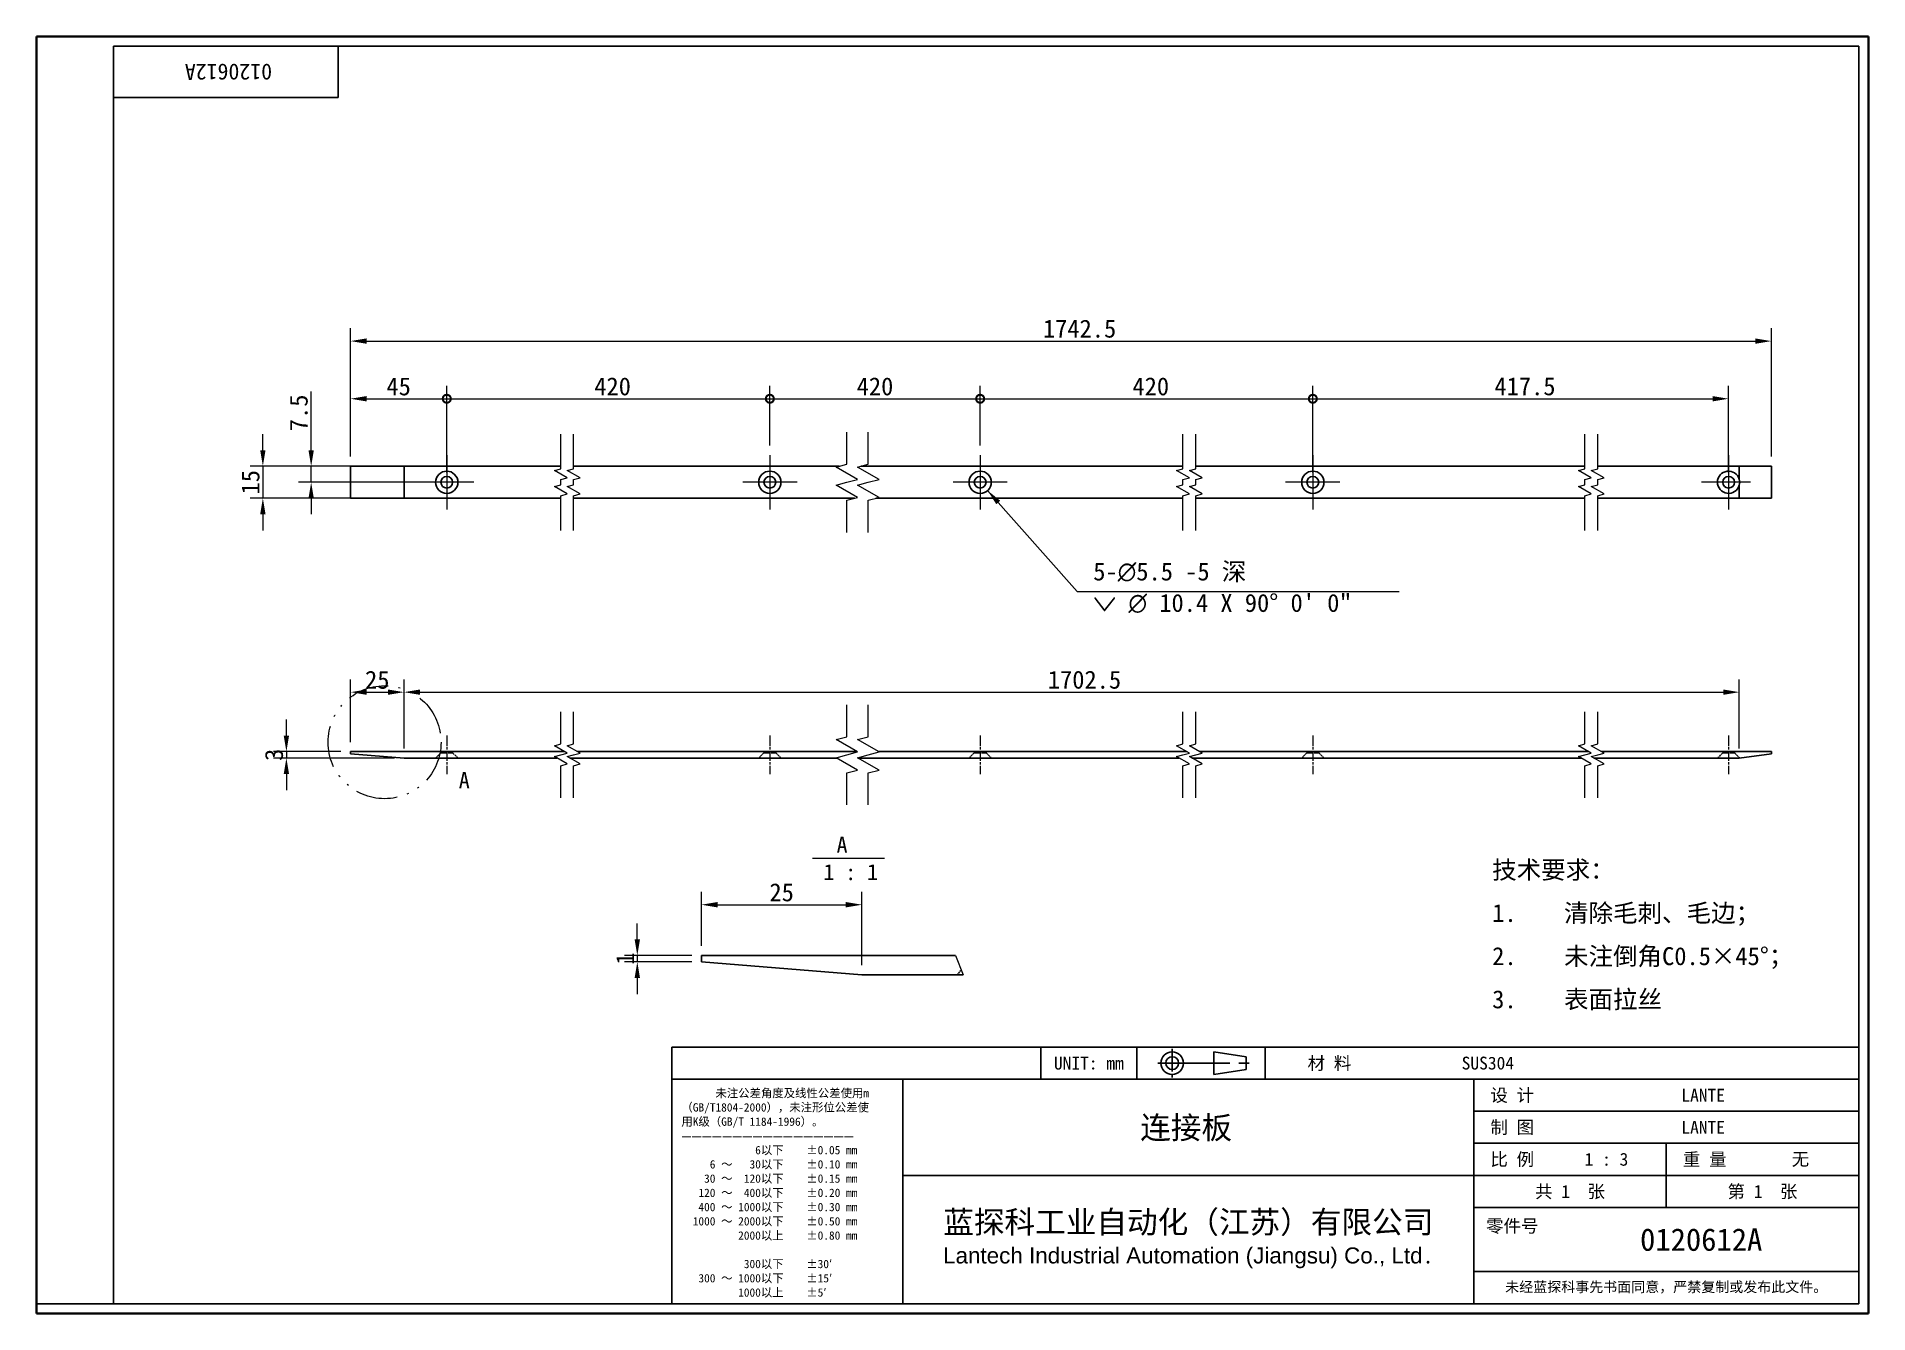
# Model space of a CAD drawing. Header units: millimetres. Extents: x 18 to 875, y 16 to 614.
import ezdxf
from ezdxf.enums import TextEntityAlignment as Align

# ---------------------------------------------------------------- set-up
doc = ezdxf.new("R2010")
doc.units = ezdxf.units.MM
doc.header["$LTSCALE"] = 3
for name, pattern in [('CHAIN', [0.3543, 0.2362, -0.0295, 0.0591, -0.0295]), ('DASH_DOUBLE_DOT', [0.2164, 0.1181, -0.0295, 0.0049, -0.0295, 0.0049, -0.0295]), ('DASHED', [0.2067, 0.1654, -0.0413])]:
    doc.linetypes.add(name, pattern=pattern)
for name, color, linetype, lineweight in [('1', 7, 'Continuous', 18), ('可见 (ISO)', 7, 'Continuous', 25), ('图框 (ISO)', 7, 'Continuous', 35), ('标题 (ISO)', 7, 'Continuous', 25)]:
    doc.layers.add(name, color=color, linetype=linetype, lineweight=lineweight)
for name, color, linetype, lineweight, true_color in [('中心标记 (ISO)', 1, 'CHAIN', 18, 0xff0000), ('中心线 (ISO)', 1, 'CHAIN', 18, 0xff0000), ('尺寸 (ISO)', 7, 'Continuous', 18, 0x008000), ('局部视图边界 (ISO)', 7, 'DASH_DOUBLE_DOT', 18, 0x008000), ('折线 (ISO)', 7, 'Continuous', 18, 0x008000), ('符号 (ISO)', 7, 'Continuous', 18, 0x008000), ('隐藏 (ISO)', 5, 'DASHED', 18, 0x0000ff)]:
    doc.layers.add(name, color=color, linetype=linetype, lineweight=lineweight, true_color=true_color)
doc.styles.add('HZ_33', font='simfang.ttf')
doc.styles.add('文本样式164', font='SimSun.ttf')
doc.styles.add('文本样式165', font='SimSun.ttf')
doc.styles.add('文本样式74', font='SimSun.ttf')
doc.styles.add('最新国标', font='simfang.ttf')
doc.styles.add('注释文本 (ISO)', font='simfang.ttf')
doc.dimstyles.new('默认 (GB)', dxfattribs={"dimscale": 3, "dimtxt": 2.8, "dimasz": 2.5, "dimexe": 2, "dimexo": 1.5, "dimgap": 0.5, "dimtad": 1, "dimtoh": 1, "dimdsep": 46, "dimtxsty": '最新国标', "dimcen": 0.09, "dimdle": 10, "dimclrd": 256, "dimclre": 256, "dimclrt": 256, "dimaunit": 1, "dimadec": 3, "dimazin": 2, "dimtfac": 0.535714, "dimtdec": 3, "dimtmove": 0, "dimatfit": 3, "dimfxl": 0, "dimtolj": 1, "dimlwd": -1, "dimlwe": -1, "dimarcsym": 0})
doc.dimstyles.new('默认 (GB)$7', dxfattribs={"dimscale": 3, "dimtxt": 2.8, "dimasz": 2.5, "dimexe": 2, "dimexo": 1.5, "dimgap": 0.5, "dimtad": 1, "dimtoh": 1, "dimdsep": 46, "dimtxsty": '最新国标', "dimcen": 0.09, "dimdle": 10, "dimclrd": 256, "dimclre": 256, "dimclrt": 256, "dimaunit": 1, "dimadec": 3, "dimazin": 2, "dimtfac": 0.535714, "dimtdec": 3, "dimtmove": 0, "dimatfit": 3, "dimfxl": 0, "dimtolj": 1, "dimlwd": -1, "dimlwe": -1, "dimarcsym": 0})

# ---------------------------------------------------------------- blocks, each defined once
blk = doc.blocks.new('图框 最新国标')
at = {"layer": '图框 (ISO)'}
for p, q in [((6, 7), (6, 204.5)), ((6, 204.5), (291.5, 204.5)), ((291.5, 204.5), (291.5, 5.5)), ((6, 7), (6, 5.5)), ((6, 7), (6, 5.5)), ((291.5, 5.5), (6, 5.5))]:
    blk.add_line(p, q, dxfattribs=at)
at = {"layer": '图框 (ISO)', "color": 7, "linetype": 'Continuous', "lineweight": 25}
for p, q in [((18, 203), (290, 203)), ((18, 7), (18, 203)), ((18, 203), (290, 203)), ((53, 203), (53, 195)), ((290, 203), (290, 7)), ((290, 203), (290, 7)), ((53, 195), (18, 195)), ((290, 7), (6, 7)), ((290, 7), (18, 7))]:
    blk.add_line(p, q, dxfattribs=at)
at = {"layer": '图框 (ISO)', "style": '文本样式74'}
blk.add_attdef('零件代号_001', (42.7, 200.25), '', height=2.5, rotation=180, dxfattribs=at)
blk = doc.blocks.new('标题栏 最新国标')
at = {"layer": '标题 (ISO)'}
for p, q in [((381.98, -183.84), (196.98, -183.84)), ((196.98, -183.84), (196.98, -223.84)), ((254.48, -183.84), (254.48, -188.84)), ((269.48, -183.84), (269.48, -188.84)), ((281.48, -188.09), (281.48, -184.59)), ((281.48, -184.59), (286.48, -185.34)), ((286.48, -185.34), (286.48, -187.34)), ((289.48, -183.84), (289.48, -188.84)), ((381.98, -223.84), (381.98, -183.84)), ((383.48, -183.84), (383.48, -225.34)), ((286.48, -187.34), (281.48, -188.09)), ((196.98, -188.84), (381.98, -188.84)), ((232.98, -188.84), (232.98, -223.84)), ((321.98, -188.84), (321.98, -223.84)), ((321.98, -193.84), (381.98, -193.84)), ((321.98, -198.84), (381.98, -198.84)), ((351.98, -198.84), (351.98, -208.84)), ((321.98, -203.84), (232.98, -203.84)), ((321.98, -203.84), (381.98, -203.84)), ((321.98, -208.84), (381.98, -208.84)), ((321.98, -218.84), (381.98, -218.84)), ((196.98, -223.84), (381.98, -223.84)), ((383.48, -225.34), (196.98, -225.34))]:
    blk.add_line(p, q, dxfattribs=at)
at = {"layer": '标题 (ISO)', "linetype": 'CHAIN', "ltscale": 5.000333}
blk.add_line((274.98, -184.09), (274.98, -188.59), dxfattribs=at)
at = {"layer": '标题 (ISO)', "linetype": 'CHAIN', "ltscale": 15.834605}
blk.add_line((272.73, -186.34), (286.98, -186.34), dxfattribs=at)
at = {"layer": '标题 (ISO)'}
for radius in [1.75, 1]:
    blk.add_circle((274.98, -186.34), radius, dxfattribs=at)
at = {"layer": '1', "style": '文本样式164'}
for s, p in [('UNIT: mm', (261.98, -186.34)), ('材 料', (299.48, -186.34)), ('设 计', (327.98, -191.34)), ('制 图', (327.98, -196.34)), ('比 例', (327.98, -201.34)), ('重 量', (357.98, -201.34)), ('共 1  张', (336.98, -206.34)), ('第 1  张', (366.98, -206.34))]:
    blk.add_text(s, height=2, dxfattribs=at).set_placement(p, align=Align.MIDDLE_CENTER)
at = {"layer": '标题 (ISO)', "style": '注释文本 (ISO)'}
for s, insert, char_height, attachment_point, line_spacing_factor in [('\\fSimSun|b0|i0;{\\H1.3000;      未注公差角度及线性公差使用m\\P}\\fSimSun|b0|i0;{\\H1.3000;（GB/T1804-2000），未注形位公差使\\P}\\fSimSun|b0|i0;{\\H1.3000;用K级（GB/T 1184-1996）。\\P}\\fSimSun|b0|i0;{\\H1.3000;—————————————————\\P}\\fSimSun|b0|i0;{\\H1.3000;             6以下    ±0.05 mm\\P}\\fSimSun|b0|i0;{\\H1.3000;     6 ～   30以下    ±0.10 mm\\P}\\fSimSun|b0|i0;{\\H1.3000;    30 ～  120以下    ±0.15 mm\\P}\\fSimSun|b0|i0;{\\H1.3000;   120 ～  400以下    ±0.20 mm\\P}\\fSimSun|b0|i0;{\\H1.3000;   400 ～ 1000以下    ±0.30 mm\\P}\\fSimSun|b0|i0;{\\H1.3000;  1000 ～ 2000以下    ±0.50 mm\\P}\\fSimSun|b0|i0;{\\H1.3000;          2000以上    ±0.80 mm\\P}\\fSimSun|b0|i0;{\\H1.3000;\\P}\\fSimSun|b0|i0;{\\H1.3000;           300以下    ±30′\\P}\\fSimSun|b0|i0;{\\H1.3000;   300 ～ 1000以下    ±15′\\P}\\fSimSun|b0|i0;{\\H1.3000;          1000以上    ±5′}', (198.48, -206.63), 1.3, 4, 1.023913), ('{\\fMicrosoft YaHei|b0|i0|c134|p34;\\H1.75x;蓝探科工业自动化（江苏）有限公司\\P\\fArial|b0|i0|c0|p34;\\H0.71429x;Lantech Industrial Automation (Jiangsu) Co., Ltd\\fFangSong|b0|i0|c134|p49;.\\H1.15195x; }', (277.48, -213.84), 2, 5, 0.978695)]:
    blk.add_mtext(s, dxfattribs=dict(at, insert=insert, char_height=char_height, attachment_point=attachment_point, line_spacing_factor=line_spacing_factor))
at = {"layer": '标题 (ISO)', "attachment_point": 5, "style": '注释文本 (ISO)'}
for s, insert, char_height in [('\\fFangSong|b0|i0;零件号', (327.98, -211.84), 2), ('\\fSimSun|b0|i0;{\\H1.6000;未经蓝探科事先书面同意，严禁复制或发布此文件。}', (351.98, -221.34), 1.6)]:
    blk.add_mtext(s, dxfattribs=dict(at, insert=insert, char_height=char_height))
at = {"layer": '标题 (ISO)'}
for tag, p, height, style in [('材料_001', (320.09, -187.33), 2, '注释文本 (ISO)'), ('设计人_001', (354.34, -192.34), 2, '注释文本 (ISO)'), ('库存编号_001', (269.98, -198.14), 3.5, '文本样式165'), ('设计人_001', (354.34, -197.34), 2, '注释文本 (ISO)'), ('视图比例_001', (339.26, -202.33), 2, '注释文本 (ISO)'), ('质量\\P3;_001', (371.53, -202.3), 2, '注释文本 (ISO)'), ('零件代号_001', (347.9, -215.59), 3.5, '文本样式165')]:
    blk.add_attdef(tag, p, '', height=height, dxfattribs=dict(at, style=style))
blk = doc.blocks.new('_DotSmall')
at = {"color": 0, "linetype": 'ByBlock', "const_width": 0.5}
blk.add_lwpolyline([(-0.0625, 0, 1), (0.0625, 0, 1)], format="xyb", close=True, dxfattribs=at)
blk = doc.blocks.new('*D5')
at = {"layer": 'Defpoints', "color": 0, "transparency": 16777216}
for p in [(209.78, 444.17), (164.78, 412.63), (209.78, 405.13)]:
    blk.add_point(p, dxfattribs=at)
at = {"layer": '尺寸 (ISO)', "color": 116, "true_color": 0x00803f, "transparency": 16777216}
for p, q in [((164.78, 417.13), (164.78, 450.17)), ((209.78, 409.63), (209.78, 450.17)), ((172.28, 444.17), (209.78, 444.17))]:
    blk.add_line(p, q, dxfattribs=at)
blk.add_solid([(172.28, 445.42), (172.28, 442.92), (164.78, 444.17)], dxfattribs=at)
at = {"layer": '尺寸 (ISO)', "color": 116, "true_color": 0x00803f, "transparency": 16777216, "xscale": 7.5, "yscale": 7.5, "zscale": 7.5}
blk.add_blockref('_DotSmall', (209.78, 444.17), dxfattribs=at)
at = {"layer": '尺寸 (ISO)', "transparency": 16777216, "insert": (187.28, 449.91), "char_height": 8.4, "attachment_point": 5, "style": '最新国标'}
blk.add_mtext('\\A1;45', dxfattribs=at)
blk = doc.blocks.new('*D7')
at = {"layer": 'Defpoints', "color": 0, "transparency": 16777216}
for p in [(360.84, 444.17), (360.84, 417.83), (209.78, 405.13)]:
    blk.add_point(p, dxfattribs=at)
at = {"layer": '尺寸 (ISO)', "color": 116, "true_color": 0x00803f, "transparency": 16777216}
for p, q in [((209.78, 409.63), (209.78, 450.17)), ((360.84, 422.33), (360.84, 450.17)), ((209.78, 444.17), (360.84, 444.17))]:
    blk.add_line(p, q, dxfattribs=at)
at = {"layer": '尺寸 (ISO)', "color": 116, "true_color": 0x00803f, "transparency": 16777216, "xscale": 7.5, "yscale": 7.5, "zscale": 7.5, "rotation": 180}
blk.add_blockref('_DotSmall', (209.78, 444.17), dxfattribs=at)
at = {"layer": '尺寸 (ISO)', "color": 116, "true_color": 0x00803f, "transparency": 16777216, "xscale": 7.5, "yscale": 7.5, "zscale": 7.5}
blk.add_blockref('_DotSmall', (360.84, 444.17), dxfattribs=at)
at = {"layer": '尺寸 (ISO)', "transparency": 16777216, "insert": (287.31, 449.91), "char_height": 8.4, "attachment_point": 5, "style": '最新国标'}
blk.add_mtext('\\A1;420', dxfattribs=at)
blk = doc.blocks.new('*D8')
at = {"layer": 'Defpoints', "color": 0, "transparency": 16777216}
for p in [(459.18, 444.17), (360.84, 417.83), (459.18, 417.83)]:
    blk.add_point(p, dxfattribs=at)
at = {"layer": '尺寸 (ISO)', "color": 116, "true_color": 0x00803f, "transparency": 16777216}
for p, q in [((360.84, 422.33), (360.84, 450.17)), ((459.18, 422.33), (459.18, 450.17)), ((360.84, 444.17), (459.18, 444.17))]:
    blk.add_line(p, q, dxfattribs=at)
at = {"layer": '尺寸 (ISO)', "color": 116, "true_color": 0x00803f, "transparency": 16777216, "xscale": 7.5, "yscale": 7.5, "zscale": 7.5, "rotation": 180}
blk.add_blockref('_DotSmall', (360.84, 444.17), dxfattribs=at)
at = {"layer": '尺寸 (ISO)', "color": 116, "true_color": 0x00803f, "transparency": 16777216, "xscale": 7.5, "yscale": 7.5, "zscale": 7.5}
blk.add_blockref('_DotSmall', (459.18, 444.17), dxfattribs=at)
at = {"layer": '尺寸 (ISO)', "transparency": 16777216, "insert": (410.01, 449.91), "char_height": 8.4, "attachment_point": 5, "style": '最新国标'}
blk.add_mtext('\\A1;420', dxfattribs=at)
blk = doc.blocks.new('*D9')
at = {"layer": 'Defpoints', "color": 0, "transparency": 16777216}
for p in [(614.73, 444.17), (459.18, 417.83), (614.73, 405.13)]:
    blk.add_point(p, dxfattribs=at)
at = {"layer": '尺寸 (ISO)', "color": 116, "true_color": 0x00803f, "transparency": 16777216}
for p, q in [((459.18, 422.33), (459.18, 450.17)), ((614.73, 409.63), (614.73, 450.17)), ((459.18, 444.17), (614.73, 444.17))]:
    blk.add_line(p, q, dxfattribs=at)
at = {"layer": '尺寸 (ISO)', "color": 116, "true_color": 0x00803f, "transparency": 16777216, "xscale": 7.5, "yscale": 7.5, "zscale": 7.5, "rotation": 180}
blk.add_blockref('_DotSmall', (459.18, 444.17), dxfattribs=at)
at = {"layer": '尺寸 (ISO)', "color": 116, "true_color": 0x00803f, "transparency": 16777216, "xscale": 7.5, "yscale": 7.5, "zscale": 7.5}
blk.add_blockref('_DotSmall', (614.73, 444.17), dxfattribs=at)
at = {"layer": '尺寸 (ISO)', "transparency": 16777216, "insert": (538.96, 449.91), "char_height": 8.4, "attachment_point": 5, "style": '最新国标'}
blk.add_mtext('\\A1;420', dxfattribs=at)
blk = doc.blocks.new('*D10')
at = {"layer": 'Defpoints', "color": 0, "transparency": 16777216}
for p in [(809.15, 444.17), (614.73, 405.13), (809.15, 405.13)]:
    blk.add_point(p, dxfattribs=at)
at = {"layer": '尺寸 (ISO)', "color": 116, "true_color": 0x00803f, "transparency": 16777216}
for p, q in [((614.73, 409.63), (614.73, 450.17)), ((809.15, 409.63), (809.15, 450.17)), ((614.73, 444.17), (801.65, 444.17))]:
    blk.add_line(p, q, dxfattribs=at)
blk.add_solid([(801.65, 445.42), (801.65, 442.92), (809.15, 444.17)], dxfattribs=at)
at = {"layer": '尺寸 (ISO)', "color": 116, "true_color": 0x00803f, "transparency": 16777216, "xscale": 7.5, "yscale": 7.5, "zscale": 7.5, "rotation": 180}
blk.add_blockref('_DotSmall', (614.73, 444.17), dxfattribs=at)
at = {"layer": '尺寸 (ISO)', "transparency": 16777216, "insert": (713.94, 449.94), "char_height": 8.4, "attachment_point": 5, "style": '最新国标'}
blk.add_mtext('\\A1;417.5', dxfattribs=at)
blk = doc.blocks.new('*D11')
at = {"layer": 'Defpoints', "color": 0, "transparency": 16777216}
for p in [(829.15, 471.13), (164.78, 412.63), (829.15, 412.63)]:
    blk.add_point(p, dxfattribs=at)
at = {"layer": '尺寸 (ISO)', "color": 116, "true_color": 0x00803f, "transparency": 16777216}
for p, q in [((164.78, 417.13), (164.78, 477.13)), ((172.28, 471.13), (821.65, 471.13)), ((829.15, 417.13), (829.15, 477.13))]:
    blk.add_line(p, q, dxfattribs=at)
for points in [[(172.28, 472.38), (172.28, 469.88), (164.78, 471.13)], [(821.65, 472.38), (821.65, 469.88), (829.15, 471.13)]]:
    blk.add_solid(points, dxfattribs=at)
at = {"layer": '尺寸 (ISO)', "transparency": 16777216, "insert": (505.67, 476.9), "char_height": 8.4, "attachment_point": 5, "style": '最新国标'}
blk.add_mtext('\\A1;1742.5', dxfattribs=at)
blk = doc.blocks.new('*D12')
at = {"layer": 'Defpoints', "color": 0, "transparency": 16777216}
for p in [(189.78, 412.63), (146.37, 405.13), (209.78, 405.13)]:
    blk.add_point(p, dxfattribs=at)
at = {"layer": '尺寸 (ISO)', "color": 116, "true_color": 0x00803f, "transparency": 16777216}
for p, q in [((146.37, 420.13), (146.37, 447.53)), ((185.28, 412.63), (140.37, 412.63)), ((146.37, 405.13), (146.37, 412.63)), ((205.28, 405.13), (140.37, 405.13)), ((146.37, 397.63), (146.37, 390.13))]:
    blk.add_line(p, q, dxfattribs=at)
for points in [[(145.12, 420.13), (147.62, 420.13), (146.37, 412.63)], [(145.12, 397.63), (147.62, 397.63), (146.37, 405.13)]]:
    blk.add_solid(points, dxfattribs=at)
at = {"layer": '尺寸 (ISO)', "transparency": 16777216, "insert": (140.59, 437.58), "char_height": 8.4, "attachment_point": 5, "rotation": 90, "style": '最新国标'}
blk.add_mtext('\\A1;7.5', dxfattribs=at)
blk = doc.blocks.new('*D13')
at = {"layer": 'Defpoints', "color": 0, "transparency": 16777216}
for p in [(189.78, 412.63), (123.78, 397.63), (189.78, 397.63)]:
    blk.add_point(p, dxfattribs=at)
at = {"layer": '尺寸 (ISO)', "color": 116, "true_color": 0x00803f, "transparency": 16777216}
for p, q in [((123.78, 420.13), (123.78, 427.63)), ((185.28, 412.63), (117.78, 412.63)), ((123.78, 412.63), (123.78, 397.63)), ((185.28, 397.63), (117.78, 397.63)), ((123.78, 390.13), (123.78, 382.63))]:
    blk.add_line(p, q, dxfattribs=at)
for points in [[(122.53, 420.13), (125.03, 420.13), (123.78, 412.63)], [(122.53, 390.13), (125.03, 390.13), (123.78, 397.63)]]:
    blk.add_solid(points, dxfattribs=at)
at = {"layer": '尺寸 (ISO)', "transparency": 16777216, "insert": (118.03, 405.13), "char_height": 8.4, "attachment_point": 5, "rotation": 90, "style": '最新国标'}
blk.add_mtext('\\A1;15', dxfattribs=at)
blk = doc.blocks.new('*D14')
at = {"layer": 'Defpoints', "color": 0, "transparency": 16777216}
for p in [(134.78, 276.17), (164.78, 279.17), (189.78, 276.17)]:
    blk.add_point(p, dxfattribs=at)
at = {"layer": '尺寸 (ISO)', "color": 116, "true_color": 0x00803f, "transparency": 16777216}
for p, q in [((134.78, 286.67), (134.78, 294.17)), ((160.28, 279.17), (128.78, 279.17)), ((185.28, 276.17), (128.78, 276.17)), ((134.78, 279.17), (134.78, 276.17)), ((134.78, 268.67), (134.78, 261.17))]:
    blk.add_line(p, q, dxfattribs=at)
for points in [[(133.53, 286.67), (136.03, 286.67), (134.78, 279.17)], [(133.53, 268.67), (136.03, 268.67), (134.78, 276.17)]]:
    blk.add_solid(points, dxfattribs=at)
at = {"layer": '尺寸 (ISO)', "transparency": 16777216, "insert": (129.03, 277.67), "char_height": 8.4, "attachment_point": 5, "rotation": 90, "style": '最新国标'}
blk.add_mtext('\\A1;3', dxfattribs=at)
blk = doc.blocks.new('*D15')
at = {"layer": 'Defpoints', "color": 0, "transparency": 16777216}
for p in [(189.78, 306.97), (164.78, 279.17), (189.78, 276.17)]:
    blk.add_point(p, dxfattribs=at)
at = {"layer": '尺寸 (ISO)', "color": 116, "true_color": 0x00803f, "transparency": 16777216}
for p, q in [((164.78, 283.67), (164.78, 312.97)), ((189.78, 280.67), (189.78, 312.97)), ((172.28, 306.97), (182.28, 306.97))]:
    blk.add_line(p, q, dxfattribs=at)
for points in [[(172.28, 308.22), (172.28, 305.72), (164.78, 306.97)], [(182.28, 308.22), (182.28, 305.72), (189.78, 306.97)]]:
    blk.add_solid(points, dxfattribs=at)
at = {"layer": '尺寸 (ISO)', "transparency": 16777216, "insert": (177.28, 312.71), "char_height": 8.4, "attachment_point": 5, "style": '最新国标'}
blk.add_mtext('\\A1;25', dxfattribs=at)
blk = doc.blocks.new('*D16')
at = {"layer": 'Defpoints', "color": 0, "transparency": 16777216}
for p in [(814.15, 306.97), (189.78, 276.17), (814.15, 276.17)]:
    blk.add_point(p, dxfattribs=at)
at = {"layer": '尺寸 (ISO)', "color": 116, "true_color": 0x00803f, "transparency": 16777216}
for p, q in [((189.78, 280.67), (189.78, 312.97)), ((814.15, 280.67), (814.15, 312.97)), ((197.28, 306.97), (806.65, 306.97))]:
    blk.add_line(p, q, dxfattribs=at)
for points in [[(197.28, 308.22), (197.28, 305.72), (189.78, 306.97)], [(806.65, 308.22), (806.65, 305.72), (814.15, 306.97)]]:
    blk.add_solid(points, dxfattribs=at)
at = {"layer": '尺寸 (ISO)', "transparency": 16777216, "insert": (507.96, 312.74), "char_height": 8.4, "attachment_point": 5, "style": '最新国标'}
blk.add_mtext('\\A1;1702.5', dxfattribs=at)
blk = doc.blocks.new('二维局部视图0')
at = {"layer": '局部视图边界 (ISO)', "ltscale": 18.259907}
blk.add_circle((60.23, 94.52), 8.8, dxfattribs=at)
at = {"layer": '局部视图边界 (ISO)', "insert": (71.8, 87.36), "char_height": 2.5, "attachment_point": 7, "style": 'HZ_33'}
blk.add_mtext('A', dxfattribs=at)
blk = doc.blocks.new('*D18')
at = {"layer": 'Defpoints', "color": 0, "transparency": 16777216}
for p in [(298.87, 180.83), (328.87, 183.83), (328.87, 180.83)]:
    blk.add_point(p, dxfattribs=at)
at = {"layer": '尺寸 (ISO)', "color": 116, "true_color": 0x00803f, "transparency": 16777216}
for p, q in [((298.87, 191.33), (298.87, 198.83)), ((324.37, 183.83), (292.87, 183.83)), ((324.37, 180.83), (292.87, 180.83)), ((298.87, 183.83), (298.87, 180.83)), ((298.87, 173.33), (298.87, 165.83))]:
    blk.add_line(p, q, dxfattribs=at)
for points in [[(297.62, 191.33), (300.12, 191.33), (298.87, 183.83)], [(297.62, 173.33), (300.12, 173.33), (298.87, 180.83)]]:
    blk.add_solid(points, dxfattribs=at)
at = {"layer": '尺寸 (ISO)', "transparency": 16777216, "insert": (293.17, 182.33), "char_height": 8.4, "attachment_point": 5, "rotation": 90, "style": '最新国标'}
blk.add_mtext('\\A1;1', dxfattribs=at)
blk = doc.blocks.new('*D19')
at = {"layer": 'Defpoints', "color": 0, "transparency": 16777216}
for p in [(403.87, 207.58), (328.87, 183.83), (403.87, 174.83)]:
    blk.add_point(p, dxfattribs=at)
at = {"layer": '尺寸 (ISO)', "color": 116, "true_color": 0x00803f, "transparency": 16777216}
for p, q in [((328.87, 188.33), (328.87, 213.58)), ((336.37, 207.58), (396.37, 207.58)), ((403.87, 179.33), (403.87, 213.58))]:
    blk.add_line(p, q, dxfattribs=at)
for points in [[(336.37, 208.83), (336.37, 206.33), (328.87, 207.58)], [(396.37, 208.83), (396.37, 206.33), (403.87, 207.58)]]:
    blk.add_solid(points, dxfattribs=at)
at = {"layer": '尺寸 (ISO)', "transparency": 16777216, "insert": (366.37, 213.33), "char_height": 8.4, "attachment_point": 5, "style": '最新国标'}
blk.add_mtext('\\A1;25', dxfattribs=at)

msp = doc.modelspace()

# ---------------------------------------------------------------- linework, layer by layer
at = {"layer": '中心标记 (ISO)', "ltscale": 9.408123}
for p, q in [((209.777, 417.8322), (209.777, 392.4322)), ((209.777, 417.8322), (209.777, 392.4322)), ((360.8418, 417.8322), (360.8418, 392.4322)), ((360.8418, 417.8322), (360.8418, 392.4322)), ((459.1844, 417.8322), (459.1844, 392.4322)), ((459.1844, 417.8322), (459.1844, 392.4322)), ((614.7336, 417.8322), (614.7336, 392.4322)), ((614.7336, 417.8322), (614.7336, 392.4322)), ((809.1457, 417.8322), (809.1457, 392.4322)), ((222.477, 405.1322), (197.077, 405.1322)), ((222.477, 405.1322), (197.077, 405.1322)), ((373.5418, 405.1322), (348.1418, 405.1322)), ((373.5418, 405.1322), (348.1418, 405.1322)), ((471.8844, 405.1322), (446.4844, 405.1322)), ((471.8844, 405.1322), (446.4844, 405.1322)), ((627.4336, 405.1322), (602.0336, 405.1322)), ((627.4336, 405.1322), (602.0336, 405.1322))]:
    msp.add_line(p, q, dxfattribs=at)
at = {"layer": '中心标记 (ISO)', "ltscale": 7.593151}
for p, q in [((209.777, 415.3822), (209.777, 394.8822)), ((209.777, 415.3822), (209.777, 394.8822)), ((360.8418, 415.3822), (360.8418, 394.8822)), ((360.8418, 415.3822), (360.8418, 394.8822)), ((459.1844, 415.3822), (459.1844, 394.8822)), ((459.1844, 415.3822), (459.1844, 394.8822)), ((614.7336, 415.3822), (614.7336, 394.8822)), ((614.7336, 415.3822), (614.7336, 394.8822)), ((809.1457, 415.3822), (809.1457, 394.8822)), ((220.027, 405.1322), (199.527, 405.1322)), ((220.027, 405.1322), (199.527, 405.1322)), ((371.0918, 405.1322), (350.5918, 405.1322)), ((371.0918, 405.1322), (350.5918, 405.1322)), ((469.4344, 405.1322), (448.9344, 405.1322)), ((469.4344, 405.1322), (448.9344, 405.1322)), ((624.9836, 405.1322), (604.4836, 405.1322)), ((624.9836, 405.1322), (604.4836, 405.1322)), ((819.3957, 405.1322), (798.8957, 405.1322))]:
    msp.add_line(p, q, dxfattribs=at)
at = {"layer": '中心标记 (ISO)', "ltscale": 7.48203}
msp.add_line((816.6457, 405.1322), (796.4457, 405.1322), dxfattribs=at)
at = {"layer": '中心线 (ISO)', "ltscale": 6.667144}
for p, q in [((209.777, 286.6663), (209.777, 268.6663)), ((360.8418, 286.6663), (360.8418, 268.6663)), ((459.1844, 286.6663), (459.1844, 268.6663)), ((614.7336, 286.6663), (614.7336, 268.6663)), ((809.1457, 286.6663), (809.1457, 268.6663))]:
    msp.add_line(p, q, dxfattribs=at)
at = {"layer": '可见 (ISO)'}
for p, q in [((189.777, 412.6322), (164.777, 412.6322)), ((164.777, 412.6322), (164.777, 397.6322)), ((263.0884, 412.6322), (189.777, 412.6322)), ((189.777, 397.6322), (189.777, 412.6322)), ((393.3282, 412.6322), (269.0884, 412.6322)), ((554.0094, 412.6322), (403.3282, 412.6322)), ((741.9387, 412.6322), (560.0094, 412.6322)), ((814.1457, 412.6322), (747.9387, 412.6322)), ((814.1457, 412.6322), (814.1457, 406.5605)), ((829.1457, 412.6322), (814.1457, 412.6322)), ((829.1457, 397.6322), (829.1457, 412.6322)), ((814.1457, 403.7039), (814.1457, 397.6322)), ((164.777, 397.6322), (189.777, 397.6322)), ((189.777, 397.6322), (263.0884, 397.6322)), ((269.0884, 397.6322), (400.4414, 397.6322)), ((410.4414, 397.6322), (554.0094, 397.6322)), ((560.0094, 397.6322), (741.9387, 397.6322)), ((747.9387, 397.6322), (814.1457, 397.6322)), ((814.1457, 397.6322), (829.1457, 397.6322)), ((164.777, 279.1663), (164.777, 278.1663)), ((264.8826, 279.1663), (164.777, 279.1663)), ((189.777, 276.1663), (164.777, 278.1663)), ((261.2942, 276.1663), (189.777, 276.1663)), ((392.1624, 276.1663), (267.2942, 276.1663)), ((401.6072, 279.1663), (270.8826, 279.1663)), ((552.2152, 276.1663), (402.1624, 276.1663)), ((555.8036, 279.1663), (411.6072, 279.1663)), ((740.1445, 276.1663), (558.2152, 276.1663)), ((743.7329, 279.1663), (561.8037, 279.1663)), ((814.1457, 276.1663), (746.1445, 276.1663)), ((829.1457, 279.1663), (749.7329, 279.1663)), ((829.1457, 278.1663), (814.1457, 276.1663)), ((829.1457, 278.1663), (829.1457, 279.1663)), ((447.655, 183.8261), (328.8746, 183.8261)), ((328.8746, 183.8261), (328.8746, 180.8261)), ((403.8746, 174.8261), (328.8746, 180.8261)), ((451.3122, 174.8261), (403.8746, 174.8261))]:
    msp.add_line(p, q, dxfattribs=at)
for centre, radius in [((209.777, 405.1322), 5.2), ((209.777, 405.1322), 2.75), ((360.8418, 405.1322), 5.2), ((360.8418, 405.1322), 2.75), ((459.1844, 405.1322), 5.2), ((459.1844, 405.1322), 2.75), ((614.7336, 405.1322), 5.2), ((614.7336, 405.1322), 2.75), ((809.1457, 405.1322), 2.75)]:
    msp.add_circle(centre, radius, dxfattribs=at)
msp.add_arc((809.1457, 405.1322), 5.2, 15.9423686, 344.0576314, dxfattribs=at)
msp.add_ellipse((808.3494, 405.1322), major_axis=(-5.9729, 0), ratio=0.99107125, start_param=2.89790391, end_param=3.38528139, dxfattribs=at)
at = {"layer": '折线 (ISO)'}
msp.add_line((447.655, 183.8261), (451.3122, 174.8261), dxfattribs=at)
at = {"layer": '折线 (ISO)', "flags": 128}
for points in [[(396.8848, 381.6792), (396.8848, 396.6792), (401.8848, 398.0189), (391.8848, 403.7924), (396.8848, 405.1322), (396.8848, 405.1322), (401.8848, 406.4719), (391.8848, 412.2454), (396.8848, 413.5852), (396.8848, 428.5852)], [(406.8848, 381.6792), (406.8848, 396.6792), (411.8848, 398.0189), (401.8848, 403.7924), (406.8848, 405.1322), (406.8848, 405.1322), (411.8848, 406.4719), (401.8848, 412.2454), (406.8848, 413.5852), (406.8848, 428.5852)], [(263.0884, 382.6322), (263.0884, 398.8463), (266.0884, 399.6501), (260.0885, 403.1142), (263.0884, 403.9181), (263.0884, 406.3463), (266.0884, 407.1501), (260.0885, 410.6142), (263.0884, 411.4181), (263.0884, 427.6322)], [(269.0884, 382.6322), (269.0884, 398.8463), (272.0884, 399.6501), (266.0884, 403.1142), (269.0884, 403.9181), (269.0884, 406.3463), (272.0884, 407.1501), (266.0884, 410.6142), (269.0884, 411.4181), (269.0884, 427.6322)], [(554.0094, 382.6322), (554.0094, 398.8463), (557.0094, 399.6501), (551.0094, 403.1142), (554.0094, 403.9181), (554.0094, 406.3463), (557.0094, 407.1501), (551.0094, 410.6142), (554.0094, 411.4181), (554.0094, 427.6322)], [(560.0094, 382.6322), (560.0094, 398.8463), (563.0094, 399.6501), (557.0094, 403.1142), (560.0094, 403.9181), (560.0094, 406.3463), (563.0094, 407.1501), (557.0094, 410.6142), (560.0094, 411.4181), (560.0094, 427.6322)], [(741.9387, 382.6322), (741.9387, 398.8463), (744.9387, 399.6501), (738.9387, 403.1142), (741.9387, 403.9181), (741.9387, 406.3463), (744.9387, 407.1501), (738.9387, 410.6142), (741.9387, 411.4181), (741.9387, 427.6322)], [(747.9387, 382.6322), (747.9387, 398.8463), (750.9387, 399.6501), (744.9387, 403.1142), (747.9387, 403.9181), (747.9387, 406.3463), (750.9387, 407.1501), (744.9387, 410.6142), (747.9387, 411.4181), (747.9387, 427.6322)], [(396.8848, 254.2133), (396.8848, 269.2133), (401.8848, 270.5531), (391.8848, 276.3266), (396.8848, 277.6663), (396.8848, 277.6663), (401.8848, 279.0061), (391.8848, 284.7796), (396.8848, 286.1193), (396.8848, 301.1193)], [(406.8848, 254.2133), (406.8848, 269.2133), (411.8848, 270.5531), (401.8848, 276.3266), (406.8848, 277.6663), (406.8848, 277.6663), (411.8848, 279.0061), (401.8848, 284.7796), (406.8848, 286.1193), (406.8848, 301.1193)], [(263.0884, 257.5945), (263.0884, 272.5945), (266.0884, 273.3984), (260.0885, 276.8625), (263.0884, 277.6663), (263.0884, 277.6663), (266.0884, 278.4702), (260.0885, 281.9343), (263.0884, 282.7381), (263.0884, 297.7381)], [(269.0884, 257.5945), (269.0884, 272.5945), (272.0884, 273.3984), (266.0884, 276.8625), (269.0884, 277.6663), (269.0884, 277.6663), (272.0884, 278.4702), (266.0884, 281.9343), (269.0884, 282.7381), (269.0884, 297.7381)], [(554.0094, 257.5945), (554.0094, 272.5945), (557.0094, 273.3984), (551.0094, 276.8625), (554.0094, 277.6663), (554.0094, 277.6663), (557.0094, 278.4702), (551.0094, 281.9343), (554.0094, 282.7381), (554.0094, 297.7381)], [(560.0094, 257.5945), (560.0094, 272.5945), (563.0094, 273.3984), (557.0094, 276.8625), (560.0094, 277.6663), (560.0094, 277.6663), (563.0094, 278.4702), (557.0094, 281.9343), (560.0094, 282.7381), (560.0094, 297.7381)], [(741.9387, 257.5945), (741.9387, 272.5945), (744.9387, 273.3984), (738.9387, 276.8625), (741.9387, 277.6663), (741.9387, 277.6663), (744.9387, 278.4702), (738.9387, 281.9343), (741.9387, 282.7381), (741.9387, 297.7381)], [(747.9387, 257.5945), (747.9387, 272.5945), (750.9387, 273.3984), (744.9387, 276.8625), (747.9387, 277.6663), (747.9387, 277.6663), (750.9387, 278.4702), (744.9387, 281.9343), (747.9387, 282.7381), (747.9387, 297.7381)]]:
    msp.add_lwpolyline(points, dxfattribs=at)
at = {"layer": '符号 (ISO)'}
msp.add_line((380.7846, 229.3036), (414.4688, 229.3036), dxfattribs=at)
at = {"layer": '隐藏 (ISO)', "ltscale": 2.199712}
for p, q in [((207.027, 278.6163), (204.577, 276.1663)), ((212.527, 278.6163), (214.977, 276.1663)), ((358.0918, 278.6163), (355.6418, 276.1663)), ((363.5918, 278.6163), (366.0418, 276.1663)), ((456.4344, 278.6163), (453.9844, 276.1663)), ((461.9344, 278.6163), (464.3844, 276.1663)), ((611.9836, 278.6163), (609.5336, 276.1663)), ((617.4836, 278.6163), (619.9336, 276.1663)), ((806.3957, 278.6163), (803.9457, 276.1663))]:
    msp.add_line(p, q, dxfattribs=at)
at = {"layer": '隐藏 (ISO)', "ltscale": 0.349094}
for p, q in [((207.027, 279.1663), (207.027, 278.6163)), ((212.527, 279.1663), (212.527, 278.6163)), ((358.0918, 279.1663), (358.0918, 278.6163)), ((363.5918, 279.1663), (363.5918, 278.6163)), ((456.4344, 279.1663), (456.4344, 278.6163)), ((461.9344, 279.1663), (461.9344, 278.6163)), ((611.9836, 279.1663), (611.9836, 278.6163)), ((617.4836, 279.1663), (617.4836, 278.6163)), ((806.3957, 279.1663), (806.3957, 278.6163)), ((811.8957, 279.1663), (811.8957, 278.6163))]:
    msp.add_line(p, q, dxfattribs=at)
at = {"layer": '隐藏 (ISO)', "ltscale": 5.485033}
for p, q in [((207.027, 278.6163), (212.527, 278.6163)), ((358.0918, 278.6163), (363.5918, 278.6163)), ((456.4344, 278.6163), (461.9344, 278.6163)), ((611.9836, 278.6163), (617.4836, 278.6163)), ((806.3957, 278.6163), (811.8957, 278.6163))]:
    msp.add_line(p, q, dxfattribs=at)
at = {"layer": '隐藏 (ISO)', "ltscale": 2.178586}
msp.add_line((811.8957, 278.6163), (814.3222, 276.1899), dxfattribs=at)
at = {"layer": '隐藏 (ISO)', "ltscale": 1.939245}
msp.add_line((450.4345, 176.986), (448.2746, 174.8261), dxfattribs=at)

# ---------------------------------------------------------------- block references
at = {"xscale": 3, "yscale": 3, "zscale": 3}
msp.add_blockref('图框 最新国标', (0, 0), dxfattribs=at).add_auto_attribs({'零件代号_001': '0120612A'})
ref = msp.add_blockref('标题栏 最新国标', (-275.9476, 692.5328), dxfattribs=dict(xscale=3, yscale=3, zscale=3))
ref.add_attrib('零件代号_001', '0120612A', (767.7612, 45.75), dxfattribs={"layer": '标题 (ISO)', "height": 10.5, "style": '文本样式165'})
ref.add_attrib('库存编号_001', '连接板', (534.0042, 98.1034), dxfattribs={"layer": '标题 (ISO)', "height": 10.5, "style": '文本样式165'})
ref.add_attrib('质量\\P3;_001', '无', (838.6286, 85.62), dxfattribs={"layer": '标题 (ISO)', "height": 6, "style": '注释文本 (ISO)'})
ref.add_attrib('视图比例_001', '1 : 3', (741.84, 85.5514), dxfattribs={"layer": '标题 (ISO)', "height": 6, "style": '注释文本 (ISO)'})
ref.add_attrib('设计人_001', 'LANTE', (787.0629, 115.5), dxfattribs={"layer": '标题 (ISO)', "height": 6, "style": '注释文本 (ISO)'})
ref.add_attrib('设计人_001', 'LANTE', (787.0629, 100.5), dxfattribs={"layer": '标题 (ISO)', "height": 6, "style": '注释文本 (ISO)'})
ref.add_attrib('材料_001', 'SUS304', (684.3343, 130.5343), dxfattribs={"layer": '标题 (ISO)', "height": 6, "style": '注释文本 (ISO)'})
at = {"layer": '局部视图边界 (ISO)', "xscale": 3, "yscale": 3, "zscale": 3}
msp.add_blockref('二维局部视图0', (0, 0), dxfattribs=at)

# ---------------------------------------------------------------- texts
at = {"layer": '符号 (ISO)', "char_height": 8.4}
for s, insert, width, attachment_point, line_spacing_factor, style in [('5-\\fAIGDT|b0|i0;{\\H8.4000;n}\\fFangSong|b0|i0;{\\H8.4000;5.5 -5 深 \\P}\\fAIGDT|b0|i0;{\\H8.4000;w}\\fFangSong|b0|i0;{\\H8.4000; }\\fAIGDT|b0|i0;{\\H8.4000;n}\\fFangSong|b0|i0;{\\H8.4000; 10.4 X 90° 0\' 0"}', (512.0648, 367.6097), 148.611039, 1, 1.05, '最新国标'), ('\\fFangSong|b0|i0;{\\H8.4000;技术要求：\\P}\\fFangSong|b0|i0;{\\H8.4000;1.^I}\\fFangSong|b0|i0;{\\H8.4000;清除毛刺、毛边；\\P}\\fFangSong|b0|i0;{\\H8.4000;2.^I}\\fFangSong|b0|i0;{\\H8.4000;未注倒角C0.5×45°；\\P}\\fFangSong|b0|i0;{\\H8.4000;3.^I}\\fFangSong|b0|i0;{\\H8.4000;表面拉丝}', (698.5945, 193.1715), 150.95439, 4, 1.441304, '注释文本 (ISO)')]:
    msp.add_mtext(s, dxfattribs=dict(at, insert=insert, width=width, attachment_point=attachment_point, line_spacing_factor=line_spacing_factor, style=style))
at = {"layer": '符号 (ISO)', "char_height": 7.5, "attachment_point": 7, "style": 'HZ_33'}
for s, insert in [('A ', (392.0606, 231.8873)), (' 1 : 1', (380.7846, 218.9568))]:
    msp.add_mtext(s, dxfattribs=dict(at, insert=insert))

# ---------------------------------------------------------------- dimensions: what is measured, and where the dimension line sits
at = {"layer": '尺寸 (ISO)', "color": 116, "true_color": 0x00803f}
for base, p1, p2, text, override, picture, middle in [((829.1457, 471.1322), (164.777, 412.6322), (829.1457, 412.6322), '1742.5', {"dimgap": 0.5, "dimtoh": 0, "dimdec": 2, "dimlfac": 2.62279, "dimtol": 0, "dimlim": 0, "dimtp": 0, "dimtm": 0, "dimtdec": 3, "dimtofl": 0, "dimatfit": 1}, '*D11', (505.6703, 471.1322)), ((360.8418, 444.166), (209.777, 405.1322), (360.8418, 417.8322), '420', {"dimgap": 0.5, "dimtoh": 0, "dimdec": 2, "dimlfac": 2.780265, "dimblk1": 'DotSmall', "dimblk2": 'DotSmall', "dimsah": 1, "dimdle": 0, "dimtol": 0, "dimlim": 0, "dimtp": 0, "dimtm": 0, "dimtdec": 3, "dimtofl": 0, "dimatfit": 1}, '*D7', (287.3094, 444.166)), ((459.1844, 444.166), (360.8418, 417.8322), (459.1844, 417.8322), '420', {"dimgap": 0.5, "dimtoh": 0, "dimdec": 2, "dimlfac": 4.270781, "dimblk1": 'DotSmall', "dimblk2": 'DotSmall', "dimsah": 1, "dimdle": 0, "dimtol": 0, "dimlim": 0, "dimtp": 0, "dimtm": 0, "dimtdec": 3, "dimtofl": 0, "dimatfit": 1}, '*D8', (410.0131, 444.166)), ((614.7336, 444.166), (459.1844, 417.8322), (614.7336, 405.1322), '420', {"dimgap": 0.5, "dimtoh": 0, "dimdec": 2, "dimlfac": 2.700112, "dimblk1": 'DotSmall', "dimblk2": 'DotSmall', "dimsah": 1, "dimdle": 0, "dimtol": 0, "dimlim": 0, "dimtp": 0, "dimtm": 0, "dimtdec": 3, "dimtofl": 0, "dimatfit": 1}, '*D9', (538.959, 444.166)), ((809.1457, 444.166), (614.7336, 405.1322), (809.1457, 405.1322), '417.5', {"dimgap": 0.5, "dimtoh": 0, "dimdec": 2, "dimlfac": 2.147499, "dimblk1": 'DotSmall', "dimsah": 1, "dimdle": 0, "dimtol": 0, "dimlim": 0, "dimtp": 0, "dimtm": 0, "dimtdec": 3, "dimtofl": 0, "dimatfit": 1}, '*D10', (713.9397, 444.166)), ((814.1457, 306.9658), (189.777, 276.1663), (814.1457, 276.1663), '1702.5', {"dimgap": 0.5, "dimtoh": 0, "dimdec": 2, "dimlfac": 2.726754, "dimtol": 0, "dimlim": 0, "dimtp": 0, "dimtm": 0, "dimtdec": 3, "dimtofl": 0, "dimatfit": 1}, '*D16', (507.9614, 306.9658))]:
    dim = msp.add_linear_dim(base=base, p1=p1, p2=p2, angle=180, text=text, dimstyle='默认 (GB)', override=override, dxfattribs=at)
    dim.commit()
    dim.dimension.update_dxf_attribs({"geometry": picture, "text_midpoint": middle, "dimtype": 160})
for base, p1, p2, angle, override, picture, middle in [((209.777, 444.166), (164.777, 412.6322), (209.777, 405.1322), 180, {"dimgap": 0.5, "dimtoh": 0, "dimdec": 2, "dimblk2": 'DotSmall', "dimsah": 1, "dimdle": 0, "dimtol": 0, "dimlim": 0, "dimtp": 0, "dimtm": 0, "dimtdec": 3, "dimtofl": 0, "dimatfit": 1}, '*D5', (187.277, 444.166)), ((146.3661, 405.1322), (189.777, 412.6322), (209.777, 405.1322), 90, {"dimgap": 0.5, "dimtoh": 0, "dimdec": 2, "dimtol": 0, "dimlim": 0, "dimtp": 0, "dimtm": 0, "dimtdec": 3, "dimtofl": 1, "dimatfit": 1}, '*D12', (146.3661, 437.5802)), ((123.777, 397.6322), (189.777, 412.6322), (189.777, 397.6322), 90, {"dimgap": 0.5, "dimtoh": 0, "dimdec": 2, "dimtol": 0, "dimlim": 0, "dimtp": 0, "dimtm": 0, "dimtdec": 3, "dimtofl": 1, "dimatfit": 1}, '*D13', (123.777, 405.1322)), ((189.777, 306.9658), (164.777, 279.1663), (189.777, 276.1663), 180, {"dimgap": 0.5, "dimtoh": 0, "dimdec": 2, "dimtol": 0, "dimlim": 0, "dimtp": 0, "dimtm": 0, "dimtdec": 3, "dimtofl": 0, "dimatfit": 1}, '*D15', (177.277, 306.9658)), ((134.777, 276.1663), (164.777, 279.1663), (189.777, 276.1663), 90, {"dimgap": 0.5, "dimtoh": 0, "dimdec": 2, "dimtol": 0, "dimlim": 0, "dimtp": 0, "dimtm": 0, "dimtdec": 3, "dimtofl": 1, "dimatfit": 1}, '*D14', (134.777, 277.6663)), ((403.8746, 207.5794), (328.8746, 183.8261), (403.8746, 174.8261), 180, {"dimgap": 0.5, "dimtoh": 0, "dimdec": 2, "dimlfac": 0.333333, "dimtol": 0, "dimlim": 0, "dimtp": 0, "dimtm": 0, "dimtdec": 3, "dimtofl": 0, "dimatfit": 1}, '*D19', (366.3746, 207.5794)), ((298.8746, 180.8261), (328.8746, 183.8261), (328.8746, 180.8261), 90, {"dimgap": 0.5, "dimtoh": 0, "dimdec": 2, "dimlfac": 0.333333, "dimtol": 0, "dimlim": 0, "dimtp": 0, "dimtm": 0, "dimtdec": 3, "dimtofl": 1, "dimatfit": 1}, '*D18', (298.8746, 182.3261))]:
    dim = msp.add_linear_dim(base=base, p1=p1, p2=p2, angle=angle, dimstyle='默认 (GB)', override=override, dxfattribs=at)
    dim.commit()
    dim.dimension.update_dxf_attribs({"geometry": picture, "text_midpoint": middle, "dimtype": 160})

# ---------------------------------------------------------------- leaders
at = {"layer": '符号 (ISO)', "annotation_type": 0, "has_hookline": 1, "hookline_direction": 0, "text_width": 143.0105}
msp.add_leader([(462.6695, 401.2729), (504.5648, 353.9941), (512.0648, 353.9941)], dimstyle='默认 (GB)$7', override={"dimgap": 0, "dimtad": 1}, dxfattribs=at)

doc.saveas('drawing.dxf')
